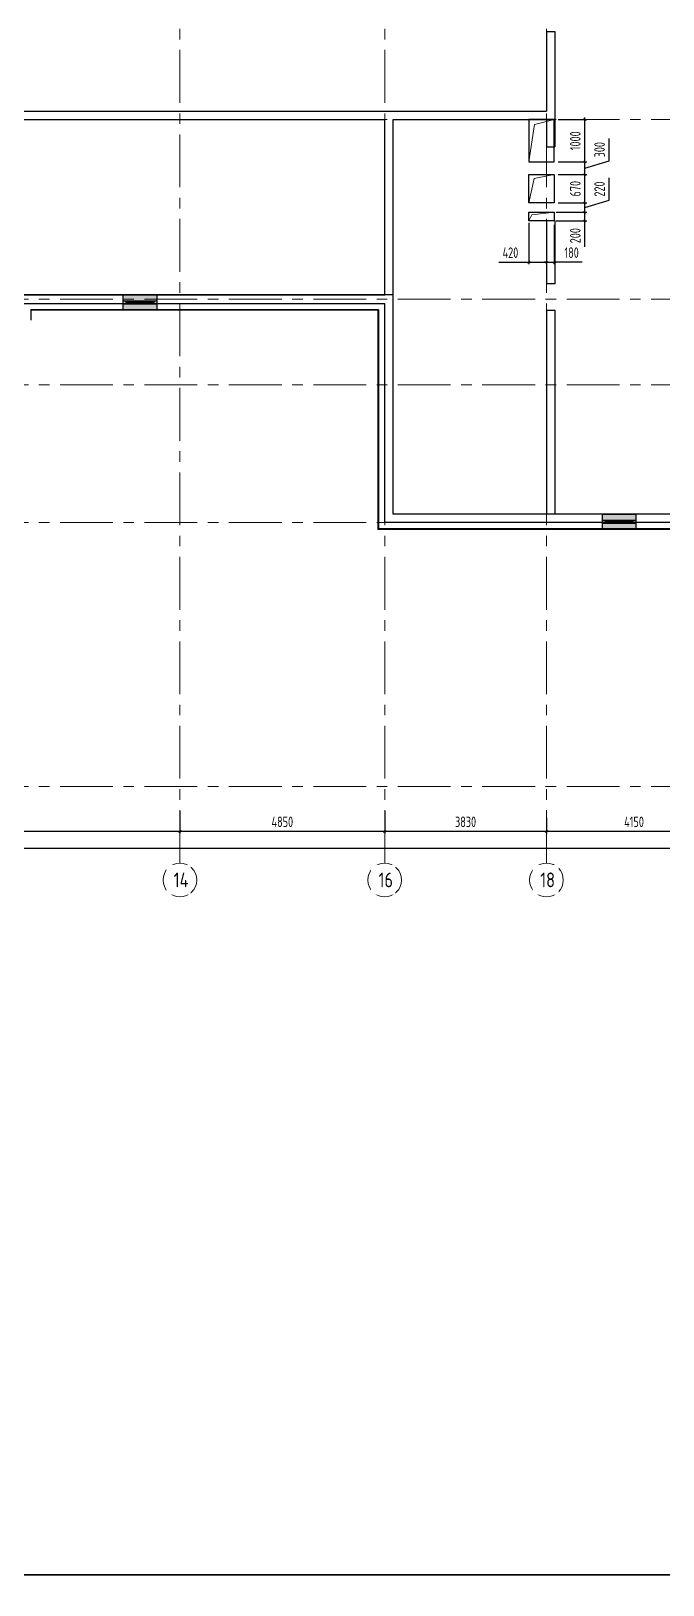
# Model space of a CAD drawing. Header units: millimetres. Extents: x -185251 to 7892985, y -102157 to 319855.
# Drawn here: x -129806 to -114842, y 260220 to 297006 of the extents above; entities that cross this region are included whole.
import ezdxf
from ezdxf import colors
from ezdxf.entities.mleader import LeaderData, LeaderLine
from ezdxf.math import Vec2, Vec3

# ---------------------------------------------------------------- set-up
doc = ezdxf.new("R2010")
doc.units = ezdxf.units.MM
doc.header["$LTSCALE"] = 10
doc.linetypes.add('CENTER', pattern=[2, 1.25, -0.25, 0.25, -0.25])
for name, color, linetype, lineweight in [('013', 7, 'Continuous', 13), ('АР_Оси', 142, 'Continuous', 9), ('АР_Оси размеры', 142, 'Continuous', 9)]:
    doc.layers.add(name, color=color, linetype=linetype, lineweight=lineweight)
doc.layers.add('Архитектура', color=251, linetype='Continuous')
doc.layers.get('0').off()
doc.layers.get('0').freeze()
doc.styles.add('GOST', font='isocpeur.ttf')
doc.styles.add('ISOCPEUR', font='isocpeur.ttf', dxfattribs={"width": 0.7})
doc.styles.add('ГОСТ 2.304', font='isocpeur.ttf', dxfattribs={"width": 0.7})
doc.dimstyles.new('СПДС', dxfattribs={"dimscale": 100, "dimtxt": 2.5, "dimasz": 0.5, "dimexe": 0.5, "dimexo": 1, "dimgap": 1, "dimtad": 1, "dimdec": 0, "dimrnd": 5, "dimtxsty": 'ГОСТ 2.304', "dimblk": 'OBLIQUE', "dimcen": 2.5, "dimdle": 0.5, "dimadec": 0, "dimazin": 2, "dimtfac": 0.75, "dimtdec": 0, "dimtmove": 1, "dimatfit": 3, "dimfxl": 1, "dimtolj": 1, "dimarcsym": 1})

# ---------------------------------------------------------------- blocks, each defined once
blk = doc.blocks.new('_Oblique')
at = {"color": 0, "linetype": 'ByBlock', "lineweight": -2}
blk.add_line((-0.5, -0.5), (0.5, 0.5), dxfattribs=at)
blk = doc.blocks.new('*D404')
at = {"layer": 'Defpoints', "color": 0, "ltscale": 100, "transparency": 16777216}
for p in [(-134821, 278902), (-126281, 278635), (-126281, 278061)]:
    blk.add_point(p, dxfattribs=at)
at = {"layer": 'АР_Оси размеры', "color": 0, "lineweight": -2, "ltscale": 100, "transparency": 16777216}
for p, q in [((-134821, 278802), (-134821, 278011)), ((-126281, 278535), (-126281, 278011)), ((-134871, 278061), (-126231, 278061))]:
    blk.add_line(p, q, dxfattribs=at)
at = {"layer": 'АР_Оси размеры', "color": 0, "lineweight": -2, "ltscale": 100, "transparency": 16777216, "xscale": 50, "yscale": 50, "zscale": 50, "rotation": 180}
blk.add_blockref('_Oblique', (-134821, 278061), dxfattribs=at)
at = {"layer": 'АР_Оси размеры', "color": 0, "lineweight": -2, "ltscale": 100, "transparency": 16777216, "xscale": 50, "yscale": 50, "zscale": 50}
blk.add_blockref('_Oblique', (-126281, 278061), dxfattribs=at)
at = {"layer": 'АР_Оси размеры', "color": 0, "ltscale": 100, "transparency": 16777216, "insert": (-130551, 278286), "char_height": 250, "attachment_point": 5, "style": 'ГОСТ 2.304'}
blk.add_mtext('\\A1;8540', dxfattribs=at)
blk = doc.blocks.new('*D405')
at = {"layer": 'Defpoints', "color": 0, "ltscale": 100, "transparency": 16777216}
for p in [(-121431, 278635), (-117601, 278483), (-117601, 278061)]:
    blk.add_point(p, dxfattribs=at)
at = {"layer": 'АР_Оси размеры', "color": 0, "lineweight": -2, "ltscale": 100, "transparency": 16777216}
for p, q in [((-121431, 278535), (-121431, 278011)), ((-117601, 278383), (-117601, 278011)), ((-121481, 278061), (-117551, 278061))]:
    blk.add_line(p, q, dxfattribs=at)
at = {"layer": 'АР_Оси размеры', "color": 0, "lineweight": -2, "ltscale": 100, "transparency": 16777216, "xscale": 50, "yscale": 50, "zscale": 50, "rotation": 180}
blk.add_blockref('_Oblique', (-121431, 278061), dxfattribs=at)
at = {"layer": 'АР_Оси размеры', "color": 0, "lineweight": -2, "ltscale": 100, "transparency": 16777216, "xscale": 50, "yscale": 50, "zscale": 50}
blk.add_blockref('_Oblique', (-117601, 278061), dxfattribs=at)
at = {"layer": 'АР_Оси размеры', "color": 0, "ltscale": 100, "transparency": 16777216, "insert": (-119516, 278286), "char_height": 250, "attachment_point": 5, "style": 'ГОСТ 2.304'}
blk.add_mtext('\\A1;3830', dxfattribs=at)
blk = doc.blocks.new('*D406')
at = {"layer": 'Defpoints', "color": 0, "ltscale": 100, "transparency": 16777216}
for p in [(-117601, 278483), (-113451, 278483), (-113451, 278061)]:
    blk.add_point(p, dxfattribs=at)
at = {"layer": 'АР_Оси размеры', "color": 0, "lineweight": -2, "ltscale": 100, "transparency": 16777216}
for p, q in [((-117601, 278383), (-117601, 278011)), ((-113451, 278383), (-113451, 278011)), ((-117651, 278061), (-113401, 278061))]:
    blk.add_line(p, q, dxfattribs=at)
at = {"layer": 'АР_Оси размеры', "color": 0, "lineweight": -2, "ltscale": 100, "transparency": 16777216, "xscale": 50, "yscale": 50, "zscale": 50, "rotation": 180}
blk.add_blockref('_Oblique', (-117601, 278061), dxfattribs=at)
at = {"layer": 'АР_Оси размеры', "color": 0, "lineweight": -2, "ltscale": 100, "transparency": 16777216, "xscale": 50, "yscale": 50, "zscale": 50}
blk.add_blockref('_Oblique', (-113451, 278061), dxfattribs=at)
at = {"layer": 'АР_Оси размеры', "color": 0, "ltscale": 100, "transparency": 16777216, "insert": (-115526, 278286), "char_height": 250, "attachment_point": 5, "style": 'ГОСТ 2.304'}
blk.add_mtext('\\A1;4150', dxfattribs=at)
blk = doc.blocks.new('*D409')
at = {"layer": 'Defpoints', "color": 0, "ltscale": 100, "transparency": 16777216}
for p in [(-126281, 278635), (-121431, 278635), (-121431, 278061)]:
    blk.add_point(p, dxfattribs=at)
at = {"layer": 'АР_Оси размеры', "color": 0, "lineweight": -2, "ltscale": 100, "transparency": 16777216}
for p, q in [((-126281, 278535), (-126281, 278011)), ((-121431, 278535), (-121431, 278011)), ((-126331, 278061), (-121381, 278061))]:
    blk.add_line(p, q, dxfattribs=at)
at = {"layer": 'АР_Оси размеры', "color": 0, "lineweight": -2, "ltscale": 100, "transparency": 16777216, "xscale": 50, "yscale": 50, "zscale": 50, "rotation": 180}
blk.add_blockref('_Oblique', (-126281, 278061), dxfattribs=at)
at = {"layer": 'АР_Оси размеры', "color": 0, "lineweight": -2, "ltscale": 100, "transparency": 16777216, "xscale": 50, "yscale": 50, "zscale": 50}
blk.add_blockref('_Oblique', (-121431, 278061), dxfattribs=at)
at = {"layer": 'АР_Оси размеры', "color": 0, "ltscale": 100, "transparency": 16777216, "insert": (-123856, 278286), "char_height": 250, "attachment_point": 5, "style": 'ГОСТ 2.304'}
blk.add_mtext('\\A1;4850', dxfattribs=at)
blk = doc.blocks.new('*D410')
at = {"layer": 'Defpoints', "color": 0, "ltscale": 100, "transparency": 16777216}
for p in [(-100551, 277659), (-168966, 277333), (-100551, 277333)]:
    blk.add_point(p, dxfattribs=at)
at = {"layer": 'АР_Оси размеры', "color": 0, "lineweight": -2, "ltscale": 100, "transparency": 16777216}
for p, q in [((-169016, 277659), (-100501, 277659)), ((-168966, 277433), (-168966, 277709)), ((-100551, 277433), (-100551, 277709))]:
    blk.add_line(p, q, dxfattribs=at)
at = {"layer": 'АР_Оси размеры', "color": 0, "lineweight": -2, "ltscale": 100, "transparency": 16777216, "xscale": 50, "yscale": 50, "zscale": 50, "rotation": 180}
blk.add_blockref('_Oblique', (-168966, 277659), dxfattribs=at)
at = {"layer": 'АР_Оси размеры', "color": 0, "lineweight": -2, "ltscale": 100, "transparency": 16777216, "xscale": 50, "yscale": 50, "zscale": 50}
blk.add_blockref('_Oblique', (-100551, 277659), dxfattribs=at)
at = {"layer": 'АР_Оси размеры', "color": 0, "ltscale": 100, "transparency": 16777216, "insert": (-134759, 277884), "char_height": 250, "attachment_point": 5, "style": 'ГОСТ 2.304'}
blk.add_mtext('\\A1;68415', dxfattribs=at)
blk = doc.blocks.new('_DOTSMALL')
at = {"color": 0, "linetype": 'ByBlock', "const_width": 0.5}
blk.add_lwpolyline([(-0.0625, 0, 1), (0.0625, 0, 1)], format="xyb", close=True, dxfattribs=at)
blk = doc.blocks.new('*U250')
at = {"true_color": 0xffffff}
h = blk.add_hatch(color=7, dxfattribs=at)
h.dxf.hatch_style = 1
h.paths.add_polyline_path([(-800, -140), (0, -140), (0, 220), (-800, 220)])
at = {"lineweight": 30}
for p, q in [((-800, -140), (-800, 220)), ((0, -140), (0, 220))]:
    blk.add_line(p, q, dxfattribs=at)
for p, q in [((0, 220), (-800, 220)), ((-800, 70), (0, 70)), ((-800, 0), (0, 0)), ((-730, 0), (-730, 70)), ((-730, 35), (-70, 35)), ((-70, 0), (-70, 70)), ((-800, -140), (0, -140)), ((-800, -140), (-800, -140)), ((-800, -140), (-800, -140)), ((0, -140), (0, -140)), ((0, -140), (0, -140))]:
    blk.add_line(p, q)
blk = doc.blocks.new('*D524')
at = {"layer": 'Defpoints', "color": 0, "ltscale": 100, "transparency": 16777216}
for p in [(-134821, 278902), (-126281, 278635), (-126281, 278061)]:
    blk.add_point(p, dxfattribs=at)
at = {"layer": 'АР_Оси размеры', "color": 0, "lineweight": -2, "ltscale": 100, "transparency": 16777216}
for p, q in [((-134821, 278802), (-134821, 278011)), ((-126281, 278535), (-126281, 278011)), ((-134871, 278061), (-126231, 278061))]:
    blk.add_line(p, q, dxfattribs=at)
at = {"layer": 'АР_Оси размеры', "color": 0, "lineweight": -2, "ltscale": 100, "transparency": 16777216, "xscale": 50, "yscale": 50, "zscale": 50, "rotation": 180}
blk.add_blockref('_Oblique', (-134821, 278061), dxfattribs=at)
at = {"layer": 'АР_Оси размеры', "color": 0, "lineweight": -2, "ltscale": 100, "transparency": 16777216, "xscale": 50, "yscale": 50, "zscale": 50}
blk.add_blockref('_Oblique', (-126281, 278061), dxfattribs=at)
at = {"layer": 'АР_Оси размеры', "color": 0, "ltscale": 100, "transparency": 16777216, "insert": (-130551, 278286), "char_height": 250, "attachment_point": 5, "style": 'ГОСТ 2.304'}
blk.add_mtext('\\A1;8540', dxfattribs=at)
blk = doc.blocks.new('*D525')
at = {"layer": 'Defpoints', "color": 0, "ltscale": 100, "transparency": 16777216}
for p in [(-121431, 278635), (-117601, 278483), (-117601, 278061)]:
    blk.add_point(p, dxfattribs=at)
at = {"layer": 'АР_Оси размеры', "color": 0, "lineweight": -2, "ltscale": 100, "transparency": 16777216}
for p, q in [((-121431, 278535), (-121431, 278011)), ((-117601, 278383), (-117601, 278011)), ((-121481, 278061), (-117551, 278061))]:
    blk.add_line(p, q, dxfattribs=at)
at = {"layer": 'АР_Оси размеры', "color": 0, "lineweight": -2, "ltscale": 100, "transparency": 16777216, "xscale": 50, "yscale": 50, "zscale": 50, "rotation": 180}
blk.add_blockref('_Oblique', (-121431, 278061), dxfattribs=at)
at = {"layer": 'АР_Оси размеры', "color": 0, "lineweight": -2, "ltscale": 100, "transparency": 16777216, "xscale": 50, "yscale": 50, "zscale": 50}
blk.add_blockref('_Oblique', (-117601, 278061), dxfattribs=at)
at = {"layer": 'АР_Оси размеры', "color": 0, "ltscale": 100, "transparency": 16777216, "insert": (-119516, 278286), "char_height": 250, "attachment_point": 5, "style": 'ГОСТ 2.304'}
blk.add_mtext('\\A1;3830', dxfattribs=at)
blk = doc.blocks.new('*D526')
at = {"layer": 'Defpoints', "color": 0, "ltscale": 100, "transparency": 16777216}
for p in [(-117601, 278483), (-113451, 278483), (-113451, 278061)]:
    blk.add_point(p, dxfattribs=at)
at = {"layer": 'АР_Оси размеры', "color": 0, "lineweight": -2, "ltscale": 100, "transparency": 16777216}
for p, q in [((-117601, 278383), (-117601, 278011)), ((-113451, 278383), (-113451, 278011)), ((-117651, 278061), (-113401, 278061))]:
    blk.add_line(p, q, dxfattribs=at)
at = {"layer": 'АР_Оси размеры', "color": 0, "lineweight": -2, "ltscale": 100, "transparency": 16777216, "xscale": 50, "yscale": 50, "zscale": 50, "rotation": 180}
blk.add_blockref('_Oblique', (-117601, 278061), dxfattribs=at)
at = {"layer": 'АР_Оси размеры', "color": 0, "lineweight": -2, "ltscale": 100, "transparency": 16777216, "xscale": 50, "yscale": 50, "zscale": 50}
blk.add_blockref('_Oblique', (-113451, 278061), dxfattribs=at)
at = {"layer": 'АР_Оси размеры', "color": 0, "ltscale": 100, "transparency": 16777216, "insert": (-115526, 278286), "char_height": 250, "attachment_point": 5, "style": 'ГОСТ 2.304'}
blk.add_mtext('\\A1;4150', dxfattribs=at)
blk = doc.blocks.new('*D412')
at = {"layer": 'Defpoints', "color": 0, "ltscale": 100, "transparency": 16777216}
for p in [(-126281, 278635), (-121431, 278635), (-121431, 278061)]:
    blk.add_point(p, dxfattribs=at)
at = {"layer": 'АР_Оси размеры', "color": 0, "lineweight": -2, "ltscale": 100, "transparency": 16777216}
for p, q in [((-126281, 278535), (-126281, 278011)), ((-121431, 278535), (-121431, 278011)), ((-126331, 278061), (-121381, 278061))]:
    blk.add_line(p, q, dxfattribs=at)
at = {"layer": 'АР_Оси размеры', "color": 0, "lineweight": -2, "ltscale": 100, "transparency": 16777216, "xscale": 50, "yscale": 50, "zscale": 50, "rotation": 180}
blk.add_blockref('_Oblique', (-126281, 278061), dxfattribs=at)
at = {"layer": 'АР_Оси размеры', "color": 0, "lineweight": -2, "ltscale": 100, "transparency": 16777216, "xscale": 50, "yscale": 50, "zscale": 50}
blk.add_blockref('_Oblique', (-121431, 278061), dxfattribs=at)
at = {"layer": 'АР_Оси размеры', "color": 0, "ltscale": 100, "transparency": 16777216, "insert": (-123856, 278286), "char_height": 250, "attachment_point": 5, "style": 'ГОСТ 2.304'}
blk.add_mtext('\\A1;4850', dxfattribs=at)
blk = doc.blocks.new('*D413')
at = {"layer": 'Defpoints', "color": 0, "ltscale": 100, "transparency": 16777216}
for p in [(-100551, 277659), (-168966, 277333), (-100551, 277333)]:
    blk.add_point(p, dxfattribs=at)
at = {"layer": 'АР_Оси размеры', "color": 0, "lineweight": -2, "ltscale": 100, "transparency": 16777216}
for p, q in [((-169016, 277659), (-100501, 277659)), ((-168966, 277433), (-168966, 277709)), ((-100551, 277433), (-100551, 277709))]:
    blk.add_line(p, q, dxfattribs=at)
at = {"layer": 'АР_Оси размеры', "color": 0, "lineweight": -2, "ltscale": 100, "transparency": 16777216, "xscale": 50, "yscale": 50, "zscale": 50, "rotation": 180}
blk.add_blockref('_Oblique', (-168966, 277659), dxfattribs=at)
at = {"layer": 'АР_Оси размеры', "color": 0, "lineweight": -2, "ltscale": 100, "transparency": 16777216, "xscale": 50, "yscale": 50, "zscale": 50}
blk.add_blockref('_Oblique', (-100551, 277659), dxfattribs=at)
at = {"layer": 'АР_Оси размеры', "color": 0, "ltscale": 100, "transparency": 16777216, "insert": (-134759, 277884), "char_height": 250, "attachment_point": 5, "style": 'ГОСТ 2.304'}
blk.add_mtext('\\A1;68415', dxfattribs=at)
blk = doc.blocks.new('*D456')
at = {"layer": '013', "color": 0, "linetype": 'ByBlock', "lineweight": -2, "transparency": 16777216}
for p, q in [((-118021, 292466), (-118021, 291485)), ((-117601, 292466), (-117601, 291485)), ((-118729, 291535), (-118021, 291535)), ((-118071, 291535), (-117551, 291535))]:
    blk.add_line(p, q, dxfattribs=at)
at = {"layer": 'Defpoints', "color": 0, "linetype": 'ByBlock', "transparency": 16777216}
for p in [(-118021, 292516), (-117601, 292516), (-117601, 291535)]:
    blk.add_point(p, dxfattribs=at)
at = {"layer": '013', "color": 0, "linetype": 'ByBlock', "lineweight": -2, "transparency": 16777216, "xscale": 50, "yscale": 50, "zscale": 50, "rotation": 180}
blk.add_blockref('_Oblique', (-118021, 291535), dxfattribs=at)
at = {"layer": '013', "color": 0, "linetype": 'ByBlock', "lineweight": -2, "transparency": 16777216, "xscale": 50, "yscale": 50, "zscale": 50}
blk.add_blockref('_Oblique', (-117601, 291535), dxfattribs=at)
at = {"layer": '013', "color": 0, "linetype": 'ByBlock', "transparency": 16777216, "insert": (-118454, 291760), "char_height": 250, "attachment_point": 5, "style": 'ГОСТ 2.304'}
blk.add_mtext('\\A1;420', dxfattribs=at)
blk = doc.blocks.new('*D457')
at = {"layer": '013', "color": 0, "linetype": 'ByBlock', "lineweight": -2, "transparency": 16777216}
for p, q in [((-117371, 292717), (-116642, 292717)), ((-117371, 292516), (-116642, 292516)), ((-116692, 292466), (-116692, 292767)), ((-116692, 291896), (-116692, 292516))]:
    blk.add_line(p, q, dxfattribs=at)
at = {"layer": 'Defpoints', "color": 0, "linetype": 'ByBlock', "transparency": 16777216}
for p in [(-117421, 292717), (-117421, 292516), (-116692, 292717)]:
    blk.add_point(p, dxfattribs=at)
at = {"layer": '013', "color": 0, "linetype": 'ByBlock', "lineweight": -2, "transparency": 16777216, "xscale": 50, "yscale": 50, "zscale": 50}
for p, rotation in [((-116692, 292717), 90), ((-116692, 292516), 270)]:
    blk.add_blockref('_Oblique', p, dxfattribs=dict(at, rotation=rotation))
at = {"layer": '013', "color": 0, "linetype": 'ByBlock', "transparency": 16777216, "insert": (-116917, 292162), "char_height": 250, "attachment_point": 5, "rotation": 90, "style": 'ГОСТ 2.304'}
blk.add_mtext('\\A1;200', dxfattribs=at)
blk = doc.blocks.new('*D651')
at = {"layer": '013', "color": 0, "linetype": 'ByBlock', "lineweight": -2, "transparency": 16777216}
for p, q in [((-117601, 292416), (-117601, 291485)), ((-117421, 292416), (-117421, 291485)), ((-117601, 291535), (-117651, 291535)), ((-117601, 291535), (-117421, 291535)), ((-117601, 291535), (-117421, 291535)), ((-117421, 291535), (-117371, 291535)), ((-116755, 291535), (-117421, 291535))]:
    blk.add_line(p, q, dxfattribs=at)
at = {"layer": 'Defpoints', "color": 0, "linetype": 'ByBlock', "transparency": 16777216}
for p in [(-117601, 292516), (-117421, 292516), (-117421, 291535)]:
    blk.add_point(p, dxfattribs=at)
at = {"layer": '013', "color": 0, "linetype": 'ByBlock', "lineweight": -2, "transparency": 16777216, "xscale": 50, "yscale": 50, "zscale": 50}
blk.add_blockref('_Oblique', (-117601, 291535), dxfattribs=at)
at = {"layer": '013', "color": 0, "linetype": 'ByBlock', "lineweight": -2, "transparency": 16777216, "xscale": 50, "yscale": 50, "zscale": 50, "rotation": 180}
blk.add_blockref('_Oblique', (-117421, 291535), dxfattribs=at)
at = {"layer": '013', "color": 0, "linetype": 'ByBlock', "transparency": 16777216, "insert": (-117004, 291760), "char_height": 250, "attachment_point": 5, "style": 'ГОСТ 2.304'}
blk.add_mtext('\\A1;180', dxfattribs=at)
blk = doc.blocks.new('*D652')
at = {"layer": '013', "color": 0, "linetype": 'ByBlock', "lineweight": -2, "transparency": 16777216}
for p, q in [((-116117, 293000), (-116117, 293532)), ((-117321, 292938), (-116642, 292938)), ((-116692, 292827), (-116117, 293000)), ((-116692, 292667), (-116692, 292988)), ((-117321, 292717), (-116642, 292717))]:
    blk.add_line(p, q, dxfattribs=at)
at = {"layer": 'Defpoints', "color": 0, "linetype": 'ByBlock', "transparency": 16777216}
for p in [(-117421, 292938), (-116692, 292938), (-117421, 292717)]:
    blk.add_point(p, dxfattribs=at)
at = {"layer": '013', "color": 0, "linetype": 'ByBlock', "lineweight": -2, "transparency": 16777216, "xscale": 50, "yscale": 50, "zscale": 50}
for p, rotation in [((-116692, 292938), 90), ((-116692, 292717), 270)]:
    blk.add_blockref('_Oblique', p, dxfattribs=dict(at, rotation=rotation))
at = {"layer": '013', "color": 0, "linetype": 'ByBlock', "transparency": 16777216, "insert": (-116342, 293266), "char_height": 250, "attachment_point": 5, "rotation": 90, "style": 'ГОСТ 2.304'}
blk.add_mtext('\\A1;220', dxfattribs=at)
blk = doc.blocks.new('*D653')
at = {"layer": '013', "color": 0, "linetype": 'ByBlock', "lineweight": -2, "transparency": 16777216}
for p, q in [((-117321, 293609), (-116642, 293609)), ((-116692, 292888), (-116692, 293659)), ((-117321, 292938), (-116642, 292938))]:
    blk.add_line(p, q, dxfattribs=at)
at = {"layer": 'Defpoints', "color": 0, "linetype": 'ByBlock', "transparency": 16777216}
for p in [(-117421, 293609), (-116692, 293609), (-117421, 292938)]:
    blk.add_point(p, dxfattribs=at)
at = {"layer": '013', "color": 0, "linetype": 'ByBlock', "lineweight": -2, "transparency": 16777216, "xscale": 50, "yscale": 50, "zscale": 50}
for p, rotation in [((-116692, 293609), 90), ((-116692, 292938), 270)]:
    blk.add_blockref('_Oblique', p, dxfattribs=dict(at, rotation=rotation))
at = {"layer": '013', "color": 0, "linetype": 'ByBlock', "transparency": 16777216, "insert": (-116917, 293274), "char_height": 250, "attachment_point": 5, "rotation": 90, "style": 'ГОСТ 2.304'}
blk.add_mtext('\\A1;670', dxfattribs=at)
blk = doc.blocks.new('*D654')
at = {"layer": '013', "color": 0, "linetype": 'ByBlock', "lineweight": -2, "transparency": 16777216}
for p, q in [((-116117, 293932), (-116117, 294464)), ((-116692, 293559), (-116692, 293959)), ((-116692, 293759), (-116117, 293932)), ((-117321, 293909), (-116642, 293909)), ((-117321, 293609), (-116642, 293609))]:
    blk.add_line(p, q, dxfattribs=at)
at = {"layer": 'Defpoints', "color": 0, "linetype": 'ByBlock', "transparency": 16777216}
for p in [(-117421, 293909), (-117421, 293609), (-116692, 293909)]:
    blk.add_point(p, dxfattribs=at)
at = {"layer": '013', "color": 0, "linetype": 'ByBlock', "lineweight": -2, "transparency": 16777216, "xscale": 50, "yscale": 50, "zscale": 50}
for p, rotation in [((-116692, 293909), 90), ((-116692, 293609), 270)]:
    blk.add_blockref('_Oblique', p, dxfattribs=dict(at, rotation=rotation))
at = {"layer": '013', "color": 0, "linetype": 'ByBlock', "transparency": 16777216, "insert": (-116342, 294198), "char_height": 250, "attachment_point": 5, "rotation": 90, "style": 'ГОСТ 2.304'}
blk.add_mtext('\\A1;300', dxfattribs=at)
blk = doc.blocks.new('*D655')
at = {"layer": '013', "color": 0, "linetype": 'ByBlock', "lineweight": -2, "transparency": 16777216}
for p, q in [((-117321, 294909), (-116642, 294909)), ((-116692, 293859), (-116692, 294959)), ((-117321, 293909), (-116642, 293909))]:
    blk.add_line(p, q, dxfattribs=at)
at = {"layer": 'Defpoints', "color": 0, "linetype": 'ByBlock', "transparency": 16777216}
for p in [(-117421, 294909), (-116692, 294909), (-117421, 293909)]:
    blk.add_point(p, dxfattribs=at)
at = {"layer": '013', "color": 0, "linetype": 'ByBlock', "lineweight": -2, "transparency": 16777216, "xscale": 50, "yscale": 50, "zscale": 50}
for p, rotation in [((-116692, 294909), 90), ((-116692, 293909), 270)]:
    blk.add_blockref('_Oblique', p, dxfattribs=dict(at, rotation=rotation))
at = {"layer": '013', "color": 0, "linetype": 'ByBlock', "transparency": 16777216, "insert": (-116917, 294409), "char_height": 250, "attachment_point": 5, "rotation": 90, "style": 'ГОСТ 2.304'}
blk.add_mtext('\\A1;1000', dxfattribs=at)
blk = doc.blocks.new('*U537')
at = {"color": 137, "lineweight": 35, "ltscale": 10}
blk.add_line((8.04, 5), (836, 5), dxfattribs=at)
at = {"color": 44, "lineweight": 13, "style": 'GOST', "oblique": 10, "width": 0.8}
for tag in ['ФОРМАТВЕРТ', 'ФОРМАТГОРИЗ']:
    blk.add_attdef(tag, (789.98, 1.6), '', height=2, dxfattribs=at)

msp = doc.modelspace()

# ---------------------------------------------------------------- linework, layer by layer
at = {"layer": '013', "color": 1, "linetype": 'ByBlock', "lineweight": 30}
for points in [[(-117421, 294909.3), (-118021.2, 294909.3), (-118021.2, 293909.3), (-117421, 293909.3)], [(-117420.9, 292937.8), (-118021.2, 292937.8), (-118021.2, 293609.3), (-117420.9, 293609.3)], [(-117420.9, 292515.6), (-118021.1, 292515.6), (-118021.1, 292717.1), (-117420.9, 292717.1)]]:
    msp.add_lwpolyline(points, close=True, dxfattribs=at)
at = {"layer": '013', "color": 1, "linetype": 'ByBlock'}
for points in [[(-118021.2, 293909.3), (-117884.7, 294792.8), (-117421, 294909.3)], [(-118021.2, 292937.8), (-117889.1, 293516.1), (-117420.9, 293609.3)], [(-118021.1, 292515.6), (-117947.3, 292657.9), (-117420.9, 292717.1)]]:
    msp.add_lwpolyline(points, dxfattribs=at)
at = {"layer": 'АР_Оси', "linetype": 'CENTER', "ltscale": 100}
for p, q in [((-126281, 277308), (-126281, 311615.5)), ((-117601, 277308), (-117601, 311615.5)), ((-173120, 294909.3), (-97932.6, 294909.3)), ((-173120, 290659.3), (-97932.6, 290659.3)), ((-173120, 288629.3), (-97932.6, 288629.3)), ((-173120, 285369.3), (-97932.6, 285369.3)), ((-173120, 279119.3), (-97932.6, 279119.3))]:
    msp.add_line(p, q, dxfattribs=at)
at = {"layer": 'АР_Оси', "ltscale": 0.5}
for centre in [(-126281, 276908), (-121431, 276908), (-117601, 276908)]:
    msp.add_circle(centre, 400, dxfattribs=at)
at = {"layer": 'Архитектура', "lineweight": 25, "transparency": 33554684}
for p, q in [((-117601, 296996.8), (-117601, 295109.3)), ((-117601, 296996.8), (-117401, 296996.8)), ((-117401, 296996.8), (-117401, 294269.3)), ((-132114, 295109.3), (-121231, 295109.3)), ((-119808.9, 295109.3), (-117601, 295109.3)), ((-132114, 294909.4), (-121431, 294909.3)), ((-121431, 290759.3), (-121431, 294909.3)), ((-121231, 292515.6), (-121231, 294909.3)), ((-118021.2, 294909.3), (-117401, 294909.3)), ((-117601, 294909.3), (-117601, 294269.3)), ((-121231, 285569.3), (-121231, 292515.6)), ((-117601, 292520.6), (-117601, 291020)), ((-132114, 290759.3), (-121431, 290759.3)), ((-129966.3, 290559.3), (-121431, 290559.3)), ((-121581, 290409.3), (-129816.3, 290409.3)), ((-121591, 290399.3), (-129806.3, 290399.3)), ((-121591, 290399.3), (-121591, 285209.3)), ((-121581, 290409.3), (-121581, 285219.3)), ((-121431, 285369.3), (-121431, 290559.3)), ((-117601, 290400), (-117601, 285569.4)), ((-117601, 290400), (-117401, 290400)), ((-117401, 290400), (-117401, 285569.3)), ((-117601, 285569.3), (-121231, 285569.3)), ((-113491, 285569.3), (-117401, 285569.3)), ((-113711, 285209.3), (-121591, 285209.3)), ((-113701, 285219.3), (-121581, 285219.3)), ((-113551, 285369.3), (-121431, 285369.3))]:
    msp.add_line(p, q, dxfattribs=at)
for points in [[(-151801, 310264.3), (-117601, 310264.3), (-117601, 306399.3), (-107001, 306399.3), (-107001, 288529.3), (-100650.6, 288529.3), (-100650.6, 279219.3), (-113351, 279219.3), (-113351, 285569.3), (-121231, 285569.3), (-121231, 290759.3), (-130365.2, 290759.3)], [(-121231, 295109.3), (-119681.2, 295109.3)], [(-121231, 294909.3), (-118021.2, 294909.3)], [(-117601, 294269.3), (-117401, 294269.3)], [(-117601, 292520.6), (-117401, 292520.6)], [(-117401, 292520.6), (-117401, 291020)], [(-117401, 291020), (-117601, 291020)], [(-129806.3, 290159.3), (-129806.3, 290399.3)]]:
    msp.add_lwpolyline(points, dxfattribs=at)

# ---------------------------------------------------------------- block references
at = {"layer": 'Архитектура', "lineweight": 25, "transparency": 33554684, "xscale": -1, "rotation": 180}
for p in [(-126831, 290619.3), (-115481, 285429.3)]:
    msp.add_blockref('*U250', p, dxfattribs=at)

# ---------------------------------------------------------------- dimensions: what is measured, and where the dimension line sits
at = {"layer": '013', "color": 1, "linetype": 'ByBlock'}
for base, p1, p2, picture, middle in [((-116691.5, 294909.3), (-117421, 293909.3), (-117421, 294909.3), '*D655', (-116916.5, 294409.3)), ((-116691.5, 293909.3), (-117420.9, 293609.3), (-117420.9, 293909.3), '*D654', (-116341.5, 294031.8)), ((-116691.5109, 293609.2946), (-117420.8714, 292937.7737), (-117420.8714, 293609.2946), '*D653', (-116916.5109, 293273.5342)), ((-116691.5, 292937.8), (-117420.9, 292717.1), (-117420.9, 292937.8), '*D652', (-116341.5, 293099.9))]:
    dim = msp.add_linear_dim(base=base, p1=p1, p2=p2, angle=90, dimstyle='СПДС', dxfattribs=at)
    dim.commit()
    dim.dimension.update_dxf_attribs({"geometry": picture, "text_midpoint": middle})
dim = msp.add_linear_dim(base=(-117601, 291534.6), p1=(-118021.1, 292515.6), p2=(-117601, 292515.6), dimstyle='СПДС', override={"dimexo": 0.5}, dxfattribs=at)
dim.commit()
dim.dimension.update_dxf_attribs({"geometry": '*D456', "text_midpoint": (-118453.8, 291749.9), "dimtype": 160})
dim = msp.add_linear_dim(base=(-117420.9, 291534.6), p1=(-117601, 292515.6), p2=(-117420.9, 292515.6), dimstyle='СПДС', dxfattribs=at)
dim.commit()
dim.dimension.update_dxf_attribs({"geometry": '*D651', "text_midpoint": (-117004.1, 291777.5), "dimtype": 160})
dim = msp.add_linear_dim(base=(-116691.5109, 292717.0829), p1=(-117420.8692, 292515.562), p2=(-117420.8692, 292717.0829), angle=90, dimstyle='СПДС', override={"dimexo": 0.5}, dxfattribs=at)
dim.commit()
dim.dimension.update_dxf_attribs({"geometry": '*D457', "text_midpoint": (-116706.9468, 292162.4357), "dimtype": 160})
at = {"layer": 'АР_Оси размеры', "ltscale": 100}
for base, p1, p2, picture, middle in [((-126281, 278060.7), (-134821, 278902.5), (-126281, 278634.6), '*D404', (-130551, 278285.7)), ((-126281, 278060.7), (-134821, 278902.5), (-126281, 278634.6), '*D524', (-130551, 278285.7)), ((-121431, 278060.7), (-126281, 278634.6), (-121431, 278634.6), '*D409', (-123856, 278285.7)), ((-121431, 278060.7), (-126281, 278634.6), (-121431, 278634.6), '*D412', (-123856, 278285.7)), ((-117601, 278060.7), (-121431, 278634.6), (-117601, 278482.8), '*D405', (-119516, 278285.7)), ((-117601, 278060.7), (-121431, 278634.6), (-117601, 278482.8), '*D525', (-119516, 278285.7)), ((-113451, 278060.7), (-117601, 278482.8), (-113451, 278482.8), '*D406', (-115526, 278285.7)), ((-113451, 278060.7), (-117601, 278482.8), (-113451, 278482.8), '*D526', (-115526, 278285.7)), ((-100551, 277658.6), (-168966, 277333), (-100551, 277333), '*D410', (-134758.5, 277883.6))]:
    dim = msp.add_linear_dim(base=base, p1=p1, p2=p2, dimstyle='СПДС', dxfattribs=at)
    dim.commit()
    dim.dimension.update_dxf_attribs({"geometry": picture, "text_midpoint": middle})

# ---------------------------------------------------------------- leaders
at = {"layer": 'Архитектура', "lineweight": 25, "transparency": 33554684}
ml = msp.add_multileader_mtext('Standard', dxfattribs=at)
ml.set_content('+13,700', color=256, style='ISOCPEUR')
ml.set_leader_properties(color=256, linetype='Continuous', lineweight=-1)
ml.set_arrow_properties(name='DOTSMALL')
ml.build(insert=Vec2(0, 0))
ml.multileader.update_dxf_attribs({"has_text_frame": 1, "text_left_attachment_type": 4, "text_right_attachment_type": 4, "dogleg_length": 100, "arrow_head_size": 180})
ctx = ml.context
ctx.base_point, ctx.char_height, ctx.arrow_head_size, ctx.landing_gap_size, ctx.plane_origin = Vec3(-153128.5, 305780.9), 250, 180, 50, Vec3(-155938.5, 304929.3)
ctx.left_attachment, ctx.right_attachment = 4, 4
notes = []
notes.append((ctx, [(0, (0, 0, 0), (0, 0), (1, 0), 1, [])]))
ctx.mtext.insert, ctx.mtext.width, ctx.mtext.line_spacing_style, ctx.mtext.flow_direction = Vec3(-153078.5, 306114.2), 852.697, 2, 5
ml = msp.add_multileader_mtext('Standard', dxfattribs=at)
ml.set_content('Л.2', color=256, style='ISOCPEUR')
ml.set_leader_properties(color=256, linetype='Continuous', lineweight=-1)
ml.set_arrow_properties(name='DOTSMALL')
ml.build(insert=Vec2(0, 0))
ml.multileader.update_dxf_attribs({"has_text_frame": 1, "text_left_attachment_type": 4, "text_right_attachment_type": 4, "dogleg_length": 100, "arrow_head_size": 180})
ctx = ml.context
ctx.base_point, ctx.char_height, ctx.arrow_head_size, ctx.landing_gap_size, ctx.plane_origin = Vec3(-155818.3, 305092.3, 0), 250, 180, 50, Vec3(-91789.1, 292800.5, 0)
ctx.left_attachment, ctx.right_attachment = 4, 4
notes.append((ctx, [(0, (0, 0, 0), (0, 0), (1, 0), 1, [])]))
ctx.mtext.insert, ctx.mtext.width, ctx.mtext.line_spacing_style, ctx.mtext.flow_direction = Vec3(-155768.3, 305425.7, 0), 852.697, 2, 5
ml = msp.add_multileader_mtext('Standard', dxfattribs=at)
ml.set_content('Л.1', color=256, style='ISOCPEUR')
ml.set_leader_properties(color=256, linetype='Continuous', lineweight=-1)
ml.set_arrow_properties(name='DOTSMALL')
ml.build(insert=Vec2(0, 0))
ml.multileader.update_dxf_attribs({"has_text_frame": 1, "text_left_attachment_type": 4, "text_right_attachment_type": 4, "dogleg_length": 100, "arrow_head_size": 180})
ctx = ml.context
ctx.base_point, ctx.char_height, ctx.arrow_head_size, ctx.landing_gap_size, ctx.plane_origin = Vec3(-117073.5, 304940.1, 0), 250, 180, 50, Vec3(-129969.5, 292399.3, 0)
ctx.left_attachment, ctx.right_attachment = 4, 4
notes.append((ctx, [(0, (0, 0, 0), (0, 0), (1, 0), 1, [])]))
ctx.mtext.insert, ctx.mtext.width, ctx.mtext.line_spacing_style, ctx.mtext.flow_direction = Vec3(-117023.5, 305273.5, 0), 852.697, 2, 5
ml = msp.add_multileader_mtext('Standard', dxfattribs=at)
ml.set_content('+15,850', color=256, style='ISOCPEUR')
ml.set_leader_properties(color=256, linetype='Continuous', lineweight=-1)
ml.set_arrow_properties(name='DOTSMALL')
ml.build(insert=Vec2(0, 0))
ml.multileader.update_dxf_attribs({"has_text_frame": 1, "text_left_attachment_type": 4, "text_right_attachment_type": 4, "dogleg_length": 100, "arrow_head_size": 180})
ctx = ml.context
ctx.base_point, ctx.char_height, ctx.arrow_head_size, ctx.landing_gap_size, ctx.plane_origin = Vec3(-153165, 299863.7), 250, 180, 50, Vec3(-154468.2, 298656.1)
ctx.left_attachment, ctx.right_attachment = 4, 4
notes.append((ctx, [(0, (0, 0, 0), (0, 0), (1, 0), 1, [])]))
ctx.mtext.insert, ctx.mtext.width, ctx.mtext.defined_height, ctx.mtext.line_spacing_style, ctx.mtext.flow_direction = Vec3(-153115, 300197), 696.035, 776.5, 2, 5
ml = msp.add_multileader_mtext('Standard', dxfattribs=at)
ml.set_content('+15,850', color=256, style='ISOCPEUR')
ml.set_leader_properties(color=256, linetype='Continuous', lineweight=-1)
ml.set_arrow_properties(name='DOTSMALL')
ml.build(insert=Vec2(0, 0))
ml.multileader.update_dxf_attribs({"has_text_frame": 1, "text_left_attachment_type": 4, "text_right_attachment_type": 4, "dogleg_length": 100, "arrow_head_size": 180})
ctx = ml.context
ctx.base_point, ctx.char_height, ctx.arrow_head_size, ctx.landing_gap_size, ctx.plane_origin = Vec3(-117200.7, 299451), 250, 180, 50, Vec3(-116275.7, 297107.4)
ctx.left_attachment, ctx.right_attachment = 4, 4
notes.append((ctx, [(0, (0, 0, 0), (0, 0), (1, 0), 1, [])]))
ctx.mtext.insert, ctx.mtext.width, ctx.mtext.line_spacing_style, ctx.mtext.flow_direction = Vec3(-117150.7, 299784.4), 852.697, 2, 5
ml = msp.add_multileader_mtext('Standard', dxfattribs=at)
ml.set_content('+15,850', color=256, style='ISOCPEUR')
ml.set_leader_properties(color=256, linetype='Continuous', lineweight=-1)
ml.set_arrow_properties(name='DOTSMALL')
ml.build(insert=Vec2(0, 0))
ml.multileader.update_dxf_attribs({"has_text_frame": 1, "text_left_attachment_type": 4, "text_right_attachment_type": 4, "dogleg_length": 100, "arrow_head_size": 180})
ctx = ml.context
ctx.base_point, ctx.char_height, ctx.arrow_head_size, ctx.landing_gap_size, ctx.plane_origin = Vec3(-141689.6, 296695.6), 250, 180, 50, Vec3(-140764.6, 294352)
ctx.left_attachment, ctx.right_attachment = 4, 4
notes.append((ctx, [(0, (0, 0, 0), (0, 0), (1, 0), 1, [])]))
ctx.mtext.insert, ctx.mtext.width, ctx.mtext.line_spacing_style, ctx.mtext.flow_direction = Vec3(-141639.6, 297028.9), 852.697, 2, 5
for ctx, leaders in notes:
    for number, flags, end, landing, length, lines in leaders:
        leader = LeaderData()
        leader.index, (leader.has_last_leader_line, leader.has_dogleg_vector, leader.attachment_direction) = number, flags
        leader.last_leader_point, leader.dogleg_vector, leader.dogleg_length = Vec3(end), Vec3(landing), length
        for number, points, colour, breaks in lines:
            line = LeaderLine()
            line.index, line.vertices, line.color, line.breaks = number, Vec3.list(points), colors.encode_raw_color(colour), breaks
            leader.lines.append(line)
        ctx.leaders.append(leader)

# ---------------------------------------------------------------- next in the draw order: texts
at = {"layer": 'АР_Оси', "char_height": 350, "attachment_point": 1, "line_spacing_factor": 1.149209, "style": 'ГОСТ 2.304', "bg_fill": 2}
for s, insert, width in [('{\\W0.8;14}', (-126427.6, 277085.8), 224.236), ('{\\W0.8;16}', (-121577.6, 277085.8), 224.236), ('{\\W0.8;18}', (-117748.5, 277085.8), 258.628)]:
    msp.add_mtext(s, dxfattribs=dict(at, insert=insert, width=width))

# ---------------------------------------------------------------- next in the draw order: linework, layer by layer
at = {"layer": 'АР_Оси', "linetype": 'CENTER', "ltscale": 100}
msp.add_line((-121431, 277308), (-121431, 311615.5), dxfattribs=at)

# ---------------------------------------------------------------- next in the draw order: block references
at = {"layer": '013', "xscale": 100, "yscale": 100, "zscale": 100}
msp.add_blockref('*U537', (-178804.9, 259955.4), dxfattribs=at)

# ---------------------------------------------------------------- next in the draw order: dimensions: what is measured, and where the dimension line sits
at = {"layer": 'АР_Оси размеры', "ltscale": 100}
dim = msp.add_linear_dim(base=(-100551, 277658.6), p1=(-168966, 277333), p2=(-100551, 277333), dimstyle='СПДС', dxfattribs=at)
dim.commit()
dim.dimension.update_dxf_attribs({"geometry": '*D413', "text_midpoint": (-134758.5, 277883.6)})

doc.saveas('drawing.dxf')
